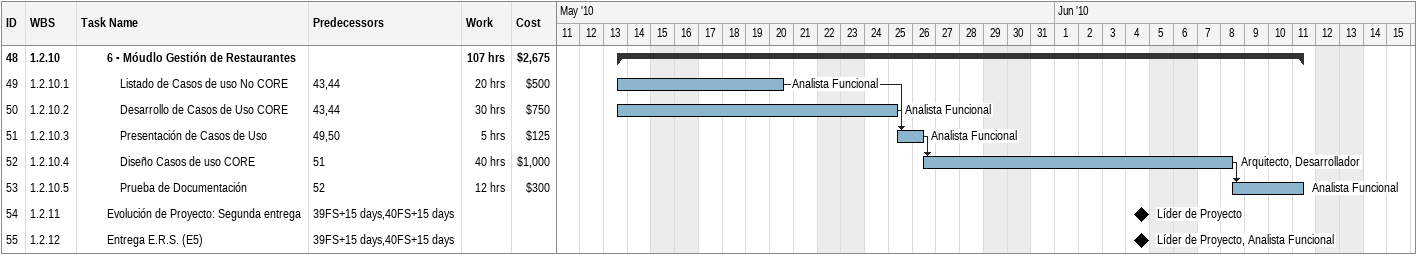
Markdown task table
| ID | WBS | Task | Start | Finish | Predecessors | Resources | Work (h) | Cost ($) |
|---|---|---|---|---|---|---|---|---|
| 48 | 1.2.10 | **6 - Móudlo Gestión de Restaurantes** | 2010-05-13 | 2010-06-11 |  |  | 107 | 2675 |
| 49 | 1.2.10.1 | Listado de Casos de uso No CORE | 2010-05-13 | 2010-05-20 | 43, 44 | Analista Funcional | 20 | 500 |
| 50 | 1.2.10.2 | Desarrollo de Casos de Uso CORE | 2010-05-13 | 2010-05-25 | 43, 44 | Analista Funcional | 30 | 750 |
| 51 | 1.2.10.3 | Presentación de Casos de Uso | 2010-05-25 | 2010-05-26 | 49, 50 | Analista Funcional | 5 | 125 |
| 52 | 1.2.10.4 | Diseño Casos de uso CORE | 2010-05-26 | 2010-06-08 | 51 | Arquitecto, Desarrollador | 40 | 1000 |
| 53 | 1.2.10.5 | Prueba de Documentación | 2010-06-08 | 2010-06-11 | 52 | Analista Funcional | 12 | 300 |
| 54 | 1.2.11 | Evolución de Proyecto: Segunda entrega (milestone) | 2010-06-04 | 2010-06-04 | 39FS+15d, 40FS+15d | Líder de Proyecto |  |  |
| 55 | 1.2.12 | Entrega E.R.S. (E5) (milestone) | 2010-06-04 | 2010-06-04 | 39FS+15d, 40FS+15d | Líder de Proyecto, Analista Funcional |  |  |
